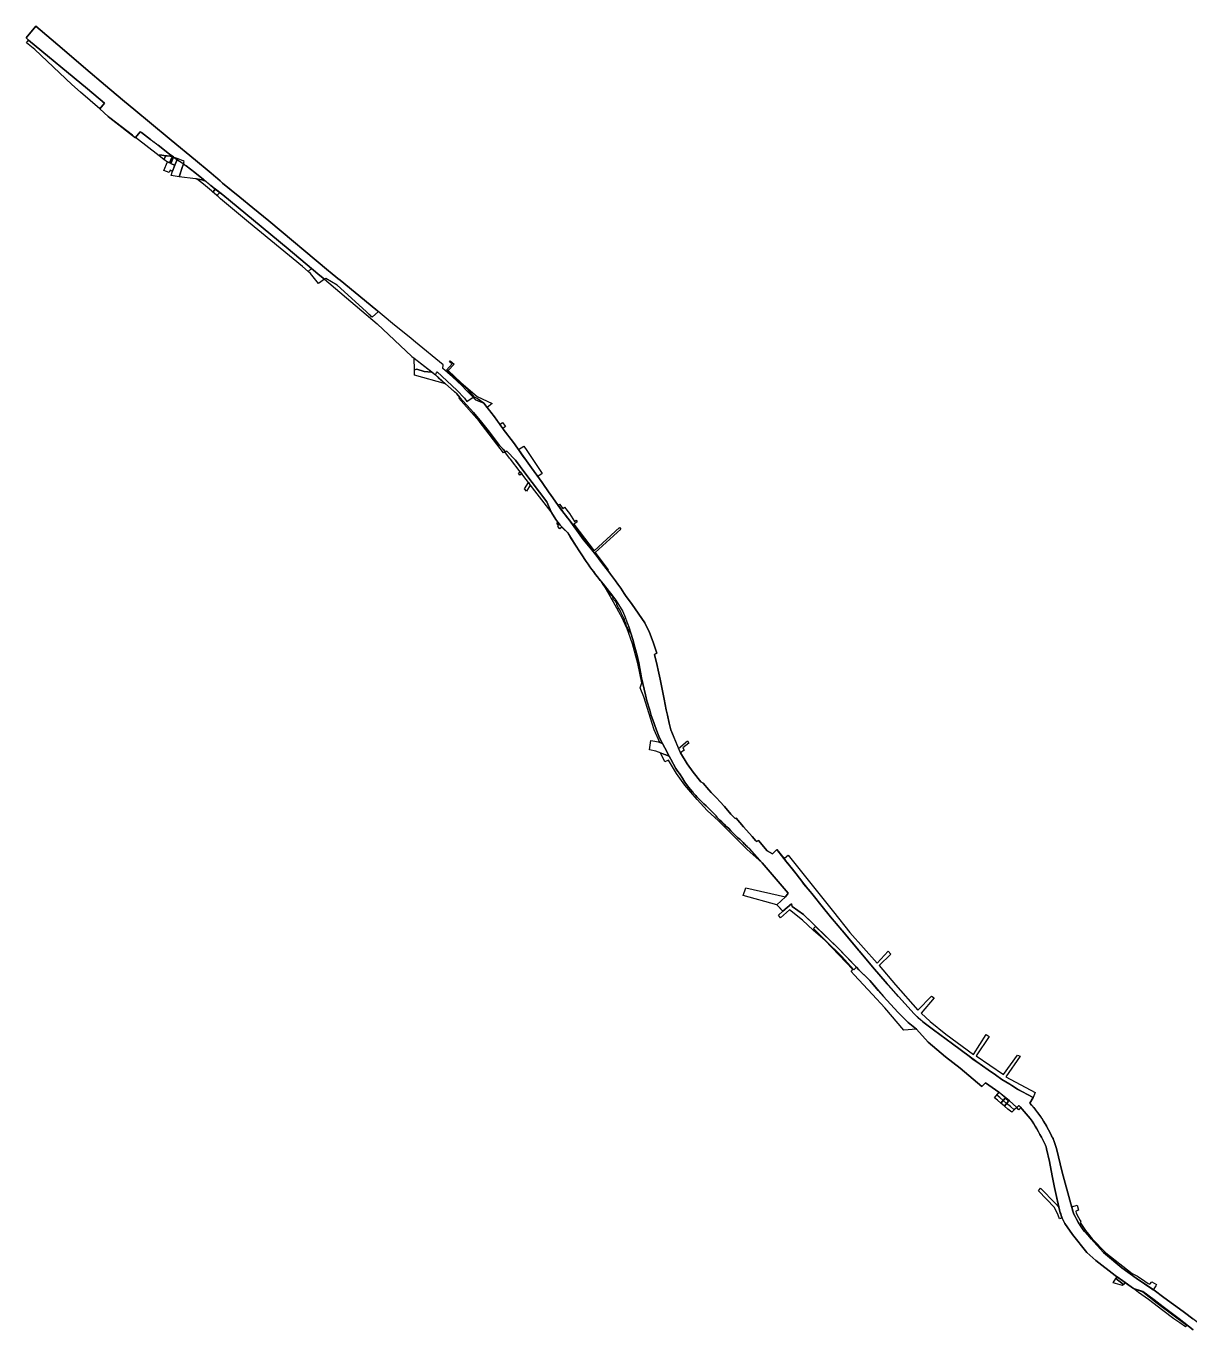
# Model space of a CAD drawing. Header units: inches. Extents: x 969231 to 1000466, y 1001756 to 1023450.
# Drawn here: x 969231 to 971061, y 1021400 to 1023450 of the extents above; entities that cross this region are included whole.
import ezdxf

# ---------------------------------------------------------------- set-up
doc = ezdxf.new("R2010")
doc.units = ezdxf.units.IN
doc.header["$MEASUREMENT"] = 0
doc.linetypes.add('DASHED', pattern=[0])
doc.layers.add('_LINEA_DE_OBRA_CIVIL', color=25, linetype='Continuous', lineweight=90)
doc.layers.add('blu-line', color=130, linetype='Continuous', lineweight=30)
doc.layers.add('UTILITIES_DELIVERED', color=11, linetype='Continuous')
doc.layers.add('UTILITIES_NO_DELIVERED', color=34, linetype='Continuous')

msp = doc.modelspace()

# ---------------------------------------------------------------- linework, layer by layer
at = {"layer": '_LINEA_DE_OBRA_CIVIL', "color": 1, "linetype": 'DASHED', "lineweight": 30}
msp.add_lwpolyline([(971086.9, 1021400.9), (971050.5, 1021428.7), (971019.9, 1021450.9), (971004.7, 1021462.1), (970976.2, 1021481.3), (970954.1, 1021497.6), (970925.3, 1021521.5), (970895.2, 1021554.6), (970887.1, 1021566), (970878.6, 1021581.7), (970876.8, 1021586.7), (970873.8, 1021597.9), (970860.2, 1021647.8), (970851.1, 1021684.8), (970847.2, 1021697.7), (970845.8, 1021700.2), (970845.7, 1021700.5), (970843.4, 1021705.2), (970841.2, 1021709.8), (970838.8, 1021714.6), (970836.2, 1021719.2), (970833.6, 1021723.6), (970830.9, 1021728.1), (970827.9, 1021732.6), (970824.9, 1021736.8), (970822, 1021741.2), (970818.5, 1021745.3), (970815.3, 1021749.3), (970811.9, 1021753.3), (970809.1, 1021756.2), (970814.5, 1021765.2), (970796.7, 1021774.7), (970788.4, 1021779.2), (970780.7, 1021784.2), (970765.3, 1021793.7), (970720.3, 1021825), (970640.8, 1021884.5), (970633.5, 1021890.8), (970627.4, 1021896.6), (970584.7, 1021944.2), (970561.9, 1021971), (970541.4, 1021995.3), (970514.5, 1022027.3), (970495.9, 1022049.5), (970484.8, 1022063.1), (970466.5, 1022086.1), (970463.7, 1022089), (970454.1, 1022101), (970450.8, 1022105.4), (970438, 1022121.6), (970426.1, 1022136.5), (970411.3, 1022155.1), (970404.6, 1022148.4), (970396.4, 1022153.4), (970382.7, 1022169.7), (970379.4, 1022167.7), (970378.4, 1022169.1), (970372.7, 1022175.7), (970358.9, 1022190.7), (970347.4, 1022204.7), (970345.9, 1022203.8), (970339.3, 1022210.8), (970329.2, 1022222.8), (970321.8, 1022230.7), (970317.2, 1022235.8), (970308.4, 1022244.8), (970304.6, 1022249.2), (970295.5, 1022259.4), (970291.7, 1022261.8), (970280, 1022276.7), (970270.6, 1022290.2), (970259.7, 1022307.5), (970244.6, 1022343.6), (970242, 1022353.8), (970239.6, 1022366.4), (970237.2, 1022375.2), (970234.1, 1022391.6), (970227.8, 1022423.1), (970224.7, 1022437.6), (970223.3, 1022444.9), (970218.8, 1022461.9), (970219.8, 1022462.4), (970222.9, 1022463.9), (970216.9, 1022481.5), (970211, 1022496.7), (970203.6, 1022511.6), (970183.9, 1022540.6), (970173.6, 1022554.8), (970171.6, 1022558), (970166.2, 1022566.1), (970161.5, 1022572.7), (970157.7, 1022578), (970154.8, 1022581.9), (970149.9, 1022588.4), (970145.2, 1022594.6), (970137.5, 1022604.7), (970128.7, 1022616.2), (970120.6, 1022626.7), (970107.2, 1022642.5), (970084.7, 1022673.7), (970071.3, 1022691.2), (970055.4, 1022713.4), (970053.2, 1022716.5), (970042.3, 1022732.4), (970025.4, 1022755.6), (970012.3, 1022773.7), (969997.2, 1022795.6), (969981.2, 1022816.5), (969980.5, 1022817.5), (969967.6, 1022836), (969950.6, 1022857.2), (969937.5, 1022862.6), (969930.1, 1022870.6), (969923.1, 1022877.9), (969916, 1022885.1), (969908.7, 1022892.1), (969901.3, 1022898.9), (969893.8, 1022905.6), (969886.3, 1022912), (969886.9, 1022917.4), (969843.3, 1022953.2), (969836.3, 1022959.1), (969807.3, 1022982.8), (969781, 1023004.6), (969748.4, 1023031.2), (969725, 1023050.5), (969721.2, 1023053.6), (969709.2, 1023063.3), (969706.7, 1023065.5), (969612.7, 1023143.8), (969587.2, 1023164.5), (969567, 1023181.4), (969539.6, 1023203.4), (969536.2, 1023206.8), (969518.7, 1023221.5), (969497.3, 1023239.3), (969459.2, 1023270.8), (969425, 1023299.3), (969403.6, 1023317), (969382.6, 1023334.4), (969355.6, 1023356.9), (969324.8, 1023383), (969287.5, 1023415), (969246.1, 1023450.4), (969230.9, 1023431.7), (969234.9, 1023428.3), (969237, 1023426.6), (969327.4, 1023351.6), (969354.3, 1023329.2), (969346.7, 1023320), (969360, 1023308.4), (969362.6, 1023306.1), (969402.9, 1023274.8), (969402.9, 1023274.9), (969410.4, 1023284.2), (969412.2, 1023282.9), (969426.5, 1023271.9), (969426.9, 1023271.6), (969427.3, 1023271.3), (969427.6, 1023271), (969428, 1023270.7), (969428.4, 1023270.5), (969428.8, 1023270.2), (969429.2, 1023269.9), (969429.6, 1023269.6), (969430, 1023269.3), (969430.4, 1023269), (969430.8, 1023268.7), (969431.2, 1023268.4), (969431.5, 1023268.1), (969431.9, 1023267.8), (969432.3, 1023267.6), (969432.7, 1023267.3), (969433.1, 1023267), (969433.5, 1023266.7), (969433.9, 1023266.4), (969434.3, 1023266.1), (969434.7, 1023265.8), (969435.1, 1023265.5), (969435.4, 1023265.3), (969435.8, 1023265), (969436.2, 1023264.7), (969436.6, 1023264.4), (969437, 1023264.1), (969437.4, 1023263.8), (969437.8, 1023263.5), (969438.2, 1023263.2), (969438.6, 1023263), (969446.2, 1023257.3), (969456.8, 1023248.4), (969462.6, 1023244.5), (969463.5, 1023243.9), (969468.2, 1023240.6), (969476.1, 1023235.3), (969477.6, 1023234.2), (969477.7, 1023234.1), (969477.9, 1023234), (969478.2, 1023233.8), (969480.2, 1023232.3), (969481.3, 1023231.4), (969482.5, 1023230.6), (969496.4, 1023219.9), (969510, 1023209), (969511.5, 1023207.8), (969513, 1023206.6), (969513.4, 1023206.3), (969513.7, 1023206), (969514.1, 1023205.7), (969514.5, 1023205.4), (969514.8, 1023205.1), (969515.2, 1023204.8), (969515.6, 1023204.4), (969515.7, 1023204.4), (969515.9, 1023204.1), (969516.3, 1023203.8), (969516.7, 1023203.5), (969517.1, 1023203.2), (969517.4, 1023202.9), (969517.8, 1023202.6), (969518.2, 1023202.3), (969518.5, 1023202), (969518.9, 1023201.7), (969519.3, 1023201.4), (969519.7, 1023201.1), (969520, 1023200.7), (969520.4, 1023200.4), (969520.8, 1023200.1), (969521.2, 1023199.8), (969521.5, 1023199.5), (969527.7, 1023194.4), (969540.5, 1023185.1), (969588.4, 1023145.3), (969615.6, 1023122.6), (969643, 1023099.8), (969692.9, 1023058.3), (969700.3, 1023052.2), (969783.1, 1022982.2), (969837.7, 1022930.9), (969841.4, 1022928), (969874.7, 1022901.8), (969890.2, 1022887.8), (969908, 1022871.7), (969912.8, 1022866.4), (969934.6, 1022842.5), (969944.8, 1022830.1), (969959.7, 1022811.9), (969975.4, 1022790.7), (969985, 1022780.8), (969986.7, 1022781.9), (970000.4, 1022767.4), (970015.3, 1022747.9), (970050, 1022702.3), (970056.5, 1022686.6), (970057.1, 1022685.1), (970063.7, 1022674.5), (970067.1, 1022670), (970070.5, 1022665.6), (970074.2, 1022661.8), (970082.7, 1022653.1), (970096.1, 1022632.2), (970100.7, 1022625.1), (970103.9, 1022620.2), (970111.5, 1022608), (970114.5, 1022604), (970117.3, 1022599.8), (970120.3, 1022595.8), (970122.9, 1022592.4), (970123.4, 1022591.9), (970126.4, 1022587.9), (970129.5, 1022584), (970132.6, 1022580.2), (970138.5, 1022573), (970153.3, 1022553.9), (970158.5, 1022547.7), (970169.3, 1022529.4), (970172.9, 1022520.9), (970175.6, 1022513.4), (970178.8, 1022505.3), (970181.9, 1022495.6), (970184.9, 1022485.4), (970188, 1022473.4), (970191.7, 1022460.2), (970194.2, 1022449), (970198.5, 1022425.5), (970204.8, 1022398.6), (970207.2, 1022389.3), (970211.6, 1022374.4), (970213.9, 1022366.3), (970217.9, 1022355), (970218.8, 1022352.1), (970222, 1022343.2), (970225.8, 1022333.6), (970228.6, 1022327.8), (970235.3, 1022315), (970241.9, 1022302.1), (970244.5, 1022297.3), (970252.5, 1022282.7), (970254.7, 1022279.4), (970255.8, 1022278), (970258.4, 1022274.8), (970262.9, 1022267.7), (970267, 1022261.4), (970272.6, 1022253.4), (970275.6, 1022249.7), (970278.9, 1022246.1), (970279.1, 1022245.9), (970280.6, 1022243.8), (970281, 1022243.4), (970283.9, 1022240.2), (970285.8, 1022238.1), (970288.9, 1022235.1), (970289, 1022235.1), (970289.5, 1022234.6), (970293.1, 1022230.9), (970296.6, 1022227.3), (970300.3, 1022224), (970300.3, 1022224), (970300.4, 1022223.9), (970302.8, 1022221.5), (970304, 1022220.2), (970304.1, 1022220.1), (970307.5, 1022216.8), (970307.8, 1022216.5), (970308, 1022216.3), (970311.1, 1022213.2), (970315.8, 1022208), (970316.1, 1022207.7), (970317.1, 1022206.3), (970317.1, 1022206.3), (970317.7, 1022205.7), (970319.4, 1022204), (970321.8, 1022201.5), (970324.9, 1022198.6), (970328.4, 1022195.1), (970331.8, 1022191.5), (970331.8, 1022191.5), (970331.9, 1022191.5), (970332.8, 1022190.7), (970335.8, 1022188.3), (970339.3, 1022184.4), (970341.5, 1022182.1), (970345.2, 1022178.4), (970346, 1022177.6), (970349.8, 1022174.1), (970352.2, 1022172.1), (970353.7, 1022170.9), (970353.7, 1022170.9), (970353.7, 1022170.9), (970357.2, 1022167.5), (970358.3, 1022166.3), (970360.8, 1022163.7), (970362.4, 1022162.3), (970364.8, 1022160), (970368.1, 1022157), (970372.3, 1022152.2), (970388.1, 1022134.1), (970397.7, 1022123.1), (970429.4, 1022086.7), (970425, 1022080.8), (970411.6, 1022068.3), (970421, 1022058.3), (970434.6, 1022070), (970435.7, 1022065.9), (970453.5, 1022052.9), (970471.5, 1022035), (970507.6, 1022000), (970540.6, 1021966.1), (970557.6, 1021949.4), (970579, 1021924.1), (970601.7, 1021899.6), (970618, 1021883), (970630.9, 1021872.7), (970649.4, 1021852.1), (970676.8, 1021829.3), (970699.7, 1021811.4), (970733.9, 1021782.3), (970739.7, 1021788.2), (970760.7, 1021773.7), (970761.3, 1021773.2), (970776.9, 1021760.8), (970776.6, 1021760.4), (970788.6, 1021749.3), (970790, 1021750.5), (970792.1, 1021752.7), (970794.1, 1021750.7), (970797.3, 1021747), (970800.5, 1021743.4), (970803.7, 1021739.6), (970806.7, 1021735.9), (970809.7, 1021732), (970812.7, 1021728.2), (970815.3, 1021724), (970817.8, 1021719.9), (970820.4, 1021715.7), (970822.9, 1021711.5), (970825.2, 1021707.3), (970827.7, 1021703.1), (970829.8, 1021698.7), (970831.8, 1021694.3), (970834.1, 1021689.9), (970835, 1021687.8), (970835.2, 1021684.4), (970840.2, 1021664.8), (970844.5, 1021642.1), (970847.9, 1021623.8), (970857.2, 1021583.9), (970859.2, 1021577.7), (970864.5, 1021566.9), (970876.2, 1021549.9), (970898.9, 1021521.3), (970912.8, 1021508.7), (970943.4, 1021485.4), (970972.3, 1021465.1), (970986.9, 1021460.3), (971005, 1021446.8), (971018.7, 1021436.1), (971033.6, 1021424.9), (971046.2, 1021415.3), (971051.3, 1021411.3), (971066.3, 1021399.7)], dxfattribs=at)
at = {"layer": 'blu-line'}
msp.add_lwpolyline([(969425, 1023299.3), (969459.2, 1023270.8), (969497.3, 1023239.3), (969518.7, 1023221.5), (969528.5, 1023213.2), (969536.2, 1023206.8), (969539.6, 1023203.4), (969556.7, 1023189.7), (969567, 1023181.4), (969587.2, 1023164.5), (969612.7, 1023143.8), (969706.7, 1023065.5), (969709.2, 1023063.3), (969721.2, 1023053.6), (969725, 1023050.5), (969748.4, 1023031.2), (969781, 1023004.6), (969784.8, 1023001.4), (969775, 1022992.7), (969773.1, 1022994.3), (969771.8, 1022995.5), (969770.5, 1022996.7), (969765.7, 1023001.6), (969720.2, 1023043), (969702.2, 1023053.5), (969700.3, 1023052.2), (969692.9, 1023058.3), (969679.9, 1023069), (969643, 1023099.8), (969615.6, 1023122.6), (969588.4, 1023145.3), (969540.5, 1023185.1), (969535.4, 1023188.8), (969530.9, 1023192.1), (969528, 1023194.2), (969527.7, 1023194.4), (969521.5, 1023199.5), (969521.2, 1023199.8), (969520.8, 1023200.1), (969520.4, 1023200.4), (969520, 1023200.7), (969519.7, 1023201.1), (969519.3, 1023201.4), (969518.9, 1023201.7), (969518.5, 1023202), (969518.2, 1023202.3), (969517.8, 1023202.6), (969517.4, 1023202.9), (969517.1, 1023203.2), (969516.7, 1023203.5), (969516.3, 1023203.8), (969515.9, 1023204.1), (969515.7, 1023204.4), (969515.6, 1023204.4), (969515.2, 1023204.8), (969514.8, 1023205.1), (969514.5, 1023205.4), (969514.1, 1023205.7), (969513.7, 1023206), (969513.4, 1023206.3), (969513.3, 1023206.3), (969513.3, 1023206.4), (969513, 1023206.6), (969512.6, 1023206.9), (969512.2, 1023207.2), (969511.9, 1023207.5), (969511.5, 1023207.8), (969511.1, 1023208.1), (969510.7, 1023208.4), (969510.4, 1023208.7), (969510, 1023209), (969496.4, 1023219.9), (969482.5, 1023230.6), (969482.1, 1023230.8), (969481.7, 1023231.1), (969481.3, 1023231.4), (969481, 1023231.7), (969480.6, 1023232), (969480.2, 1023232.3), (969479.8, 1023232.6), (969479.4, 1023232.9), (969479, 1023233.1), (969478.6, 1023233.4), (969478.3, 1023233.7), (969478.2, 1023233.8), (969479.3, 1023237.4), (969477.9, 1023238.6), (969468.7, 1023242), (969463.5, 1023243.9), (969462.6, 1023244.5), (969456.8, 1023248.4), (969446.2, 1023257.3), (969438.6, 1023263), (969438.2, 1023263.2), (969437.8, 1023263.5), (969437.4, 1023263.8), (969437, 1023264.1), (969436.6, 1023264.4), (969436.2, 1023264.7), (969435.8, 1023265), (969435.4, 1023265.3), (969435.1, 1023265.5), (969434.7, 1023265.8), (969434.3, 1023266.1), (969433.9, 1023266.4), (969433.5, 1023266.7), (969433.1, 1023267), (969432.7, 1023267.3), (969432.3, 1023267.6), (969431.9, 1023267.8), (969431.5, 1023268.1), (969431.2, 1023268.4), (969430.8, 1023268.7), (969430.4, 1023269), (969430, 1023269.3), (969429.6, 1023269.6), (969429.2, 1023269.9), (969428.8, 1023270.2), (969428.4, 1023270.5), (969428, 1023270.7), (969427.6, 1023271), (969427.3, 1023271.3), (969426.9, 1023271.6), (969426.5, 1023271.9), (969412.2, 1023282.9), (969410.4, 1023284.2), (969402.9, 1023274.9), (969402.9, 1023274.8), (969398, 1023278.6), (969362.6, 1023306.1), (969360, 1023308.4), (969346.7, 1023320), (969354.3, 1023329.2), (969327.4, 1023351.6), (969234.9, 1023428.3), (969230.9, 1023431.7), (969246.1, 1023450.4), (969287.5, 1023415), (969324.8, 1023383), (969355.6, 1023356.9), (969382.6, 1023334.4), (969403.6, 1023317)], close=True, dxfattribs=at)
msp.add_lwpolyline([(971066.3, 1021399.7), (971051.3, 1021411.3), (971046.2, 1021415.3), (971033.6, 1021424.9), (971018.7, 1021436.1), (971005, 1021446.8), (970986.9, 1021460.3), (970972.3, 1021465.1), (970959, 1021474.4), (970946.5, 1021483.3), (970943.4, 1021485.4), (970912.8, 1021508.7), (970898.9, 1021521.3), (970876.2, 1021549.9), (970864.5, 1021566.9), (970860, 1021576.1), (970859.2, 1021577.7), (970857.8, 1021582.1), (970857.2, 1021583.9), (970855.1, 1021592.8), (970847.9, 1021623.8), (970844.5, 1021642.1), (970840.2, 1021664.8), (970835.2, 1021684.4), (970835, 1021687.8), (970834.1, 1021689.9), (970833.7, 1021690.8), (970831.8, 1021694.3), (970829.8, 1021698.7), (970827.7, 1021703.1), (970825.2, 1021707.3), (970822.9, 1021711.5), (970820.4, 1021715.7), (970817.8, 1021719.9), (970815.3, 1021724), (970812.7, 1021728.2), (970809.7, 1021732), (970806.7, 1021735.9), (970803.7, 1021739.6), (970800.5, 1021743.4), (970797.3, 1021747), (970795.4, 1021749.1), (970794.1, 1021750.7), (970792.1, 1021752.7), (970791.7, 1021752.3), (970791, 1021751.6), (970788.6, 1021749.3), (970784.7, 1021745.7), (970780.8, 1021742), (970774.9, 1021746.9), (970769.3, 1021751.6), (970772.8, 1021755.8), (970773.3, 1021756.5), (970775.7, 1021759.4), (970770.4, 1021764.4), (970767.2, 1021760.6), (970763.6, 1021756.4), (970758.2, 1021760.8), (970753.8, 1021764.5), (970761.1, 1021773.4), (970760.7, 1021773.7), (970739.7, 1021788.2), (970733.9, 1021782.3), (970699.7, 1021811.4), (970676.8, 1021829.3), (970649.4, 1021852.1), (970630.9, 1021872.7), (970618, 1021883), (970602.7, 1021898.6), (970601.7, 1021899.6), (970579, 1021924.1), (970570.9, 1021933.7), (970557.6, 1021949.4), (970555, 1021952), (970540.6, 1021966.1), (970536.7, 1021970), (970536.7, 1021970), (970507.6, 1022000), (970472.3, 1022034.3), (970471.5, 1022035), (970466.3, 1022040.3), (970453.5, 1022052.9), (970435.7, 1022065.9), (970434.6, 1022070), (970421, 1022058.3), (970414.9, 1022064.8), (970411.6, 1022068.3), (970425, 1022080.8), (970429.4, 1022086.7), (970388.1, 1022134.1), (970368.3, 1022156.8), (970368, 1022157.1), (970364.8, 1022160), (970362.4, 1022162.3), (970360.8, 1022163.7), (970358.3, 1022166.3), (970357.2, 1022167.5), (970353.7, 1022170.9), (970353.7, 1022170.9), (970353.7, 1022170.9), (970352.2, 1022172.1), (970349.8, 1022174.1), (970346, 1022177.6), (970345.2, 1022178.4), (970341.5, 1022182.1), (970339.3, 1022184.4), (970335.8, 1022188.3), (970332.8, 1022190.7), (970332.8, 1022190.7), (970331.9, 1022191.5), (970331.8, 1022191.5), (970331.8, 1022191.5), (970328.4, 1022195.1), (970324.9, 1022198.6), (970321.8, 1022201.5), (970319.4, 1022204), (970317.7, 1022205.7), (970317.1, 1022206.3), (970317.1, 1022206.3), (970316.1, 1022207.7), (970315.8, 1022208), (970311.1, 1022213.2), (970308, 1022216.3), (970307.8, 1022216.5), (970307.5, 1022216.8), (970304.1, 1022220.1), (970304, 1022220.2), (970302.8, 1022221.5), (970300.4, 1022223.9), (970300.3, 1022224), (970300.3, 1022224), (970296.6, 1022227.3), (970293.1, 1022230.9), (970289.5, 1022234.6), (970289, 1022235.1), (970288.9, 1022235.1), (970285.8, 1022238.1), (970283.9, 1022240.2), (970281, 1022243.4), (970281, 1022243.4), (970280.6, 1022243.8), (970279.1, 1022245.9), (970278.9, 1022246.1), (970275.6, 1022249.7), (970272.6, 1022253.4), (970267, 1022261.4), (970262.9, 1022267.7), (970258.4, 1022274.8), (970255.8, 1022278), (970254.7, 1022279.4), (970252.5, 1022282.7), (970244.5, 1022297.3), (970241.9, 1022302.1), (970235.3, 1022315), (970228.6, 1022327.8), (970225.8, 1022333.6), (970222, 1022343.2), (970218.8, 1022352.1), (970217.9, 1022355), (970213.9, 1022366.3), (970211.6, 1022374.4), (970207.2, 1022389.3), (970204.8, 1022398.6), (970198.5, 1022425.5), (970194.2, 1022449), (970191.7, 1022460.2), (970188, 1022473.4), (970184.9, 1022485.4), (970181.9, 1022495.6), (970176, 1022503.3), (970175.4, 1022504.7), (970175.1, 1022505.3), (970174.4, 1022510.1), (970172.6, 1022514.6), (970172, 1022517.4), (970170.9, 1022519.1), (970168.8, 1022523.4), (970166.6, 1022527.6), (970164.6, 1022532), (970161.8, 1022535.9), (970160, 1022540.4), (970159.6, 1022542.6), (970158, 1022544.8), (970154.8, 1022548.4), (970153.1, 1022553.7), (970149.3, 1022556.3), (970146.5, 1022560.1), (970143.8, 1022564.1), (970141.2, 1022568.3), (970141, 1022568.5), (970138.2, 1022572.1), (970135.5, 1022576.2), (970133.8, 1022578.5), (970132.6, 1022580.2), (970129.5, 1022584), (970126.4, 1022587.9), (970122.9, 1022592.5), (970120.3, 1022595.8), (970117.3, 1022599.8), (970114.5, 1022604), (970111.5, 1022608), (970103.9, 1022620.2), (970100.7, 1022625.1), (970096.1, 1022632.2), (970087.1, 1022646.2), (970082.7, 1022653.1), (970076.1, 1022659.8), (970073.5, 1022662.5), (970073.2, 1022662.8), (970072.8, 1022663.2), (970070.5, 1022665.6), (970067.1, 1022670), (970063.7, 1022674.5), (970057.1, 1022685.1), (970056.5, 1022686.6), (970050, 1022702.3), (970015.3, 1022747.9), (970000.4, 1022767.4), (969986.7, 1022781.9), (969985, 1022780.8), (969984.5, 1022780.4), (969984.3, 1022780.7), (969981.9, 1022784), (969975.4, 1022790.7), (969959.7, 1022811.9), (969944.8, 1022830.1), (969934.6, 1022842.5), (969912.8, 1022866.4), (969908, 1022871.7), (969904.5, 1022874.9), (969890.5, 1022887.5), (969890.2, 1022887.8), (969874.7, 1022901.8), (969876.4, 1022905.1), (969877.1, 1022906.4), (969908.2, 1022877.6), (969920.1, 1022865.1), (969924, 1022860), (969933.7, 1022866.6), (969937.5, 1022862.6), (969950.6, 1022857.2), (969955.8, 1022850.7), (969967.6, 1022836), (969976.1, 1022823.9), (969980.5, 1022817.5), (969981.2, 1022816.5), (969997.2, 1022795.6), (970012.3, 1022773.7), (970025.4, 1022755.6), (970042.3, 1022732.4), (970053.2, 1022716.5), (970055.4, 1022713.4), (970071.3, 1022691.2), (970084.7, 1022673.7), (970108.5, 1022642.6), (970122.2, 1022624.7), (970126, 1022619.7), (970128.7, 1022616.2), (970137.4, 1022604.7), (970143.1, 1022597.4), (970145.2, 1022594.6), (970148.6, 1022590.1), (970149.9, 1022588.4), (970154.8, 1022581.9), (970157.7, 1022578), (970161.5, 1022572.7), (970166.2, 1022566.1), (970171.6, 1022558), (970173.6, 1022554.8), (970183.9, 1022540.6), (970203.6, 1022511.6), (970211, 1022496.7), (970216.9, 1022481.5), (970222.9, 1022463.9), (970219.8, 1022462.4), (970218.8, 1022461.9), (970223.3, 1022444.9), (970224.7, 1022437.6), (970227.8, 1022423.1), (970234.1, 1022391.6), (970237.2, 1022375.2), (970239.6, 1022366.4), (970242, 1022353.8), (970244.6, 1022343.6), (970256.9, 1022314.2), (970258.2, 1022311.1), (970259.7, 1022307.5), (970270.6, 1022290.2), (970280, 1022276.7), (970291.7, 1022261.8), (970295.5, 1022259.4), (970304.6, 1022249.2), (970308.4, 1022244.8), (970317.2, 1022235.8), (970321.8, 1022230.7), (970329.2, 1022222.8), (970339.3, 1022210.8), (970345.9, 1022203.8), (970347.4, 1022204.7), (970358.9, 1022190.7), (970372.7, 1022175.7), (970378.4, 1022169.1), (970379.4, 1022167.7), (970382.7, 1022169.7), (970396.4, 1022153.4), (970404.6, 1022148.4), (970411.3, 1022155.1), (970422.7, 1022140.9), (970426.1, 1022136.5), (970427.1, 1022135.3), (970438, 1022121.6), (970450.8, 1022105.4), (970454.1, 1022101), (970463.7, 1022089), (970466.5, 1022086.1), (970484.8, 1022063.1), (970493.9, 1022052), (970493.9, 1022051.9), (970495.9, 1022049.5), (970513.7, 1022028.3), (970513.7, 1022028.2), (970514.5, 1022027.3), (970540.2, 1021996.6), (970540.2, 1021996.6), (970541.4, 1021995.3), (970561.9, 1021971), (970572, 1021959.1), (970572, 1021959.1), (970584.7, 1021944.2), (970602.8, 1021924), (970627.4, 1021896.6), (970633.5, 1021890.8), (970635.7, 1021888.9), (970640.8, 1021884.5), (970658, 1021871.6), (970687.7, 1021849.4), (970713.6, 1021830), (970713.6, 1021830), (970720.3, 1021825), (970725.8, 1021821.2), (970743.8, 1021808.6), (970755.1, 1021800.8), (970765.3, 1021793.7), (970777.7, 1021786.1), (970780.7, 1021784.2), (970788.4, 1021779.2), (970788.3, 1021779), (970797.8, 1021774), (970805.5, 1021769.8), (970814.5, 1021765.2), (970809, 1021756.5), (970811.9, 1021753.3), (970813, 1021752), (970814.7, 1021750), (970815.3, 1021749.3), (970817, 1021747.2), (970818.5, 1021745.3), (970818.7, 1021745.1), (970819.2, 1021744.5), (970821.9, 1021741.3), (970822, 1021741.2), (970824.9, 1021736.8), (970826.9, 1021734), (970827.9, 1021732.6), (970830.9, 1021728.1), (970833.6, 1021723.6), (970835.3, 1021720.5), (970836.2, 1021719.2), (970838.8, 1021714.6), (970841.2, 1021709.8), (970843.4, 1021705.2), (970844.5, 1021702.8), (970845.7, 1021700.5), (970845.8, 1021700.2), (970846.6, 1021698.8), (970847.2, 1021697.7), (970851.1, 1021684.8), (970860.2, 1021647.8), (970873.8, 1021597.9), (970875.1, 1021593.1), (970876.8, 1021586.7), (970878.6, 1021581.7), (970880.5, 1021578.3), (970882.3, 1021574.9), (970887, 1021566.1), (970887.1, 1021566), (970889, 1021563.3), (970893.3, 1021557.3), (970895.2, 1021554.6), (970900.2, 1021549.1), (970906.3, 1021542.4), (970925.3, 1021521.5), (970954.1, 1021497.6), (970976.2, 1021481.3), (971001.2, 1021464.5), (971003.4, 1021463), (971004.7, 1021462.1), (971019.9, 1021450.9), (971050.5, 1021428.7), (971065.6, 1021417.2)], dxfattribs=at)
at = {"layer": 'UTILITIES_DELIVERED', "color": 3}
for points in [[(969462.7, 1023244.1), (969458.5, 1023234.3), (969464.5, 1023231.5), (969464.8, 1023231.4), (969461.3, 1023222), (969459.4, 1023222.8), (969457.4, 1023223.5), (969456.1, 1023220), (969447.4, 1023223.3), (969453.5, 1023236.6), (969455.5, 1023235.7), (969456.5, 1023235.2), (969460.4, 1023244.8), (969460.4, 1023244.9), (969462.7, 1023244.1)], [(969461.3, 1023222), (969464.8, 1023231.4), (969468.5, 1023240.5), (969476.1, 1023235.3), (969477.6, 1023234.2), (969477.7, 1023234.1), (969477.9, 1023234), (969478.2, 1023233.8), (969475.8, 1023226.2), (969471.5, 1023213.2), (969458.8, 1023215.2)], [(969528.3, 1023193.7), (969524.8, 1023189.2), (969523.7, 1023190.2), (969522.5, 1023191.3), (969509.8, 1023201.5), (969500.3, 1023209.2), (969499, 1023209.8), (969498.6, 1023209.9), (969498.7, 1023209.9), (969504.2, 1023209.2), (969507.2, 1023208.6), (969510.1, 1023207.7), (969513.3, 1023206.4), (969513.3, 1023206.3), (969513.4, 1023206.3), (969513.7, 1023206), (969514.1, 1023205.7), (969514.5, 1023205.4), (969514.8, 1023205.1), (969515.2, 1023204.8), (969515.6, 1023204.4), (969515.7, 1023204.4), (969515.9, 1023204.1), (969516.3, 1023203.8), (969516.7, 1023203.5), (969517.1, 1023203.2), (969517.4, 1023202.9), (969517.8, 1023202.6), (969518.2, 1023202.3), (969518.5, 1023202), (969518.9, 1023201.7), (969519.3, 1023201.4), (969519.7, 1023201.1), (969520, 1023200.7), (969520.4, 1023200.4), (969520.8, 1023200.1), (969521.2, 1023199.8), (969521.5, 1023199.5), (969527.7, 1023194.4), (969528, 1023194.2)], [(969535.4, 1023188.8), (969530.8, 1023184), (969526.7, 1023187.6), (969524.8, 1023189.2), (969528.3, 1023193.7), (969528, 1023194.2), (969530.9, 1023192.1)], [(969679.9, 1023069), (969674.5, 1023064.3), (969665.6, 1023072.3), (969580.9, 1023142.2), (969536.7, 1023178.9), (969533, 1023182.1), (969530.8, 1023184), (969535.4, 1023188.8), (969540.5, 1023185.1), (969588.4, 1023145.3), (969615.6, 1023122.6), (969643, 1023099.8)], [(969674.5, 1023064.3), (969679.9, 1023069), (969692.9, 1023058.3), (969700.3, 1023052.2), (969690.8, 1023045.5), (969677.9, 1023061.3)], [(969869, 1022906.3), (969868.2, 1022906.1), (969857, 1022907), (969845.3, 1022910.5), (969841.8, 1022909.8), (969841.4, 1022928)], [(969955.8, 1022850.7), (969950.6, 1022857.2), (969940.1, 1022864.8), (969935.8, 1022866.7), (969925.8, 1022878), (969917.4, 1022886.2), (969896.2, 1022905.6), (969891.9, 1022909), (969900.9, 1022918.9), (969896.8, 1022922.4), (969898, 1022923.7), (969904.1, 1022918.7), (969894.7, 1022908.5), (969914.9, 1022889.5), (969940.2, 1022867.7), (969963.7, 1022857)], [(969869, 1022906.3), (969874.7, 1022901.8), (969879, 1022897.8), (969890.2, 1022887.8), (969841.9, 1022901.1), (969841.9, 1022902.2), (969841.8, 1022909.8), (969845.3, 1022910.5), (969857, 1022907), (969868.2, 1022906.1)], [(969944.8, 1022830.1), (969943.3, 1022829.1), (969911.4, 1022865.3), (969912.8, 1022866.4), (969934.6, 1022842.5)], [(969981.9, 1022784), (969984.3, 1022780.7), (969984, 1022780.5), (969981.7, 1022778.9), (969943.3, 1022829.1), (969944.8, 1022830.1), (969959.7, 1022811.9), (969975.4, 1022790.7)], [(969980.5, 1022817.5), (969976.1, 1022823.9), (969980.3, 1022827), (969984.6, 1022820.5)], [(970050, 1022702.3), (970056.5, 1022686.6), (970030.7, 1022719.6), (970010.4, 1022746.1), (970008, 1022749.1), (969992.6, 1022769.2), (969991.1, 1022770.9), (969989.9, 1022772.5), (969986.4, 1022777.2), (969984.4, 1022780), (969984.2, 1022780.2), (969984, 1022780.5), (969984.3, 1022780.7), (969984.5, 1022780.4), (969985, 1022780.8), (969986.7, 1022781.9), (970000.4, 1022767.4), (970015.3, 1022747.9)], [(970005.3, 1022784.2), (970013.5, 1022789.4), (970018.3, 1022782.8), (970042.6, 1022746.8), (970035.5, 1022742.2), (970018.3, 1022765.8), (970012.7, 1022773.6)], [(970010.4, 1022746.1), (970007.2, 1022744), (970005.3, 1022747.1), (970008, 1022749.1)], [(970020.7, 1022732.6), (970023.8, 1022728.5), (970018, 1022718.7), (970014.4, 1022722.4)], [(970069.8, 1022698.3), (970074.7, 1022691.4), (970077.6, 1022693.9), (970085.3, 1022683.7), (970093.2, 1022671.2), (970095.9, 1022673.1), (970097.4, 1022670.9), (970092.1, 1022666.8), (970124.4, 1022624.9), (970164.1, 1022661.7), (970165.9, 1022659), (970125.5, 1022622.2), (970146.3, 1022595.3), (970145.2, 1022594.6), (970145.2, 1022594.6), (970137.4, 1022604.7), (970131.4, 1022612.7), (970128.7, 1022616.2), (970120.6, 1022626.7), (970107.2, 1022642.5), (970084.7, 1022673.7), (970080.3, 1022679.8), (970073, 1022690.3), (970068.1, 1022697.1), (970068.7, 1022697.5)], [(970072.8, 1022663.2), (970073.2, 1022662.8), (970073.5, 1022662.5), (970070.3, 1022659.5), (970067.1, 1022663.5), (970068.3, 1022665), (970065.5, 1022668.7), (970067.1, 1022670), (970070.5, 1022665.6)], [(970228.6, 1022327.8), (970231.5, 1022322.2), (970227.7, 1022323.7), (970218.6, 1022343.5), (970202.1, 1022395.3), (970196.7, 1022409.7), (970199, 1022417.5), (970192.6, 1022447.9), (970184.4, 1022478.5), (970175.4, 1022504.1), (970175.5, 1022504.1), (970176, 1022503.3), (970181.9, 1022495.6), (970184.9, 1022485.4), (970188, 1022473.4), (970191.7, 1022460.2), (970194.2, 1022449), (970198.5, 1022425.5), (970204.8, 1022398.6), (970207.2, 1022389.3), (970211.6, 1022374.4), (970213.9, 1022366.3), (970217.9, 1022355), (970218.8, 1022352.1), (970222, 1022343.2), (970225.8, 1022333.6)], [(970227.7, 1022323.7), (970231.5, 1022322.2), (970235.3, 1022315), (970241.9, 1022302.1), (970236.9, 1022304), (970236.5, 1022304.2), (970221.1, 1022310.2), (970211.3, 1022311.9), (970213.3, 1022326.7), (970219.5, 1022325.6), (970224.9, 1022324.7)], [(970259.7, 1022307.5), (970258.2, 1022311.1), (970256.9, 1022314.2), (970270.8, 1022326.1), (970273.2, 1022322.5), (970263.6, 1022315), (970265.8, 1022311.7)], [(970244.5, 1022297.3), (970252.5, 1022282.7), (970254.7, 1022279.4), (970255.8, 1022278), (970258.4, 1022274.8), (970262.9, 1022267.7), (970267, 1022261.4), (970272.6, 1022253.4), (970272.8, 1022253), (970275.7, 1022249.5), (970278.9, 1022246.1), (970279.1, 1022245.9), (970280.6, 1022243.8), (970280.6, 1022243.8), (970281, 1022243.4), (970281, 1022243.4), (970283.9, 1022240.2), (970285.8, 1022238.1), (970288.9, 1022235.1), (970289, 1022235.1), (970296.6, 1022227.3), (970300.3, 1022224), (970300.3, 1022224), (970302.8, 1022221.5), (970304, 1022220.2), (970304.1, 1022220.1), (970307.8, 1022216.5), (970308, 1022216.3), (970311.1, 1022213.2), (970315.8, 1022208), (970316, 1022207.7), (970317.1, 1022206.3), (970317.1, 1022206.3), (970317.1, 1022206.3), (970319.4, 1022204), (970321.8, 1022201.5), (970331.8, 1022191.5), (970331.9, 1022191.5), (970331.9, 1022191.4), (970332.8, 1022190.7), (970332.8, 1022190.7), (970335.8, 1022188.3), (970339.3, 1022184.4), (970340.4, 1022183.2), (970341.5, 1022182.1), (970345.2, 1022178.4), (970345.8, 1022177.8), (970346, 1022177.6), (970349.8, 1022174.1), (970352.2, 1022172.1), (970353.7, 1022170.9), (970353.7, 1022170.9), (970357.2, 1022167.5), (970358.3, 1022166.3), (970360.8, 1022163.7), (970360.9, 1022163.7), (970362.4, 1022162.3), (970364.8, 1022160), (970368.3, 1022156.8), (970388.1, 1022134.1), (970364, 1022155.9), (970319.6, 1022200.3), (970302, 1022216.8), (970286.1, 1022233.7), (970276.1, 1022245.7), (970266.7, 1022256.5), (970253.9, 1022274.8), (970241.2, 1022295.7), (970235.5, 1022293.1), (970228.5, 1022307.3), (970241.9, 1022302.1)], [(970526.4, 1022024.9), (970569.2, 1021976.7), (970586.4, 1021995.4), (970590.9, 1021990.8), (970572.5, 1021972.6), (970598.1, 1021942.6), (970633.2, 1021902.8), (970654.6, 1021924.8), (970658.6, 1021921.9), (970638.3, 1021898), (970652.3, 1021884.8), (970676.9, 1021864.8), (970720.7, 1021832.9), (970740.6, 1021864.4), (970745.5, 1021861.4), (970724.8, 1021831), (970767.8, 1021801.4), (970790, 1021831.9), (970793.9, 1021830.3), (970771.5, 1021797.9), (970817.5, 1021773), (970814.5, 1021765.2), (970796.7, 1021774.7), (970788.4, 1021779.2), (970780.7, 1021784.2), (970777.7, 1021786.1), (970765.3, 1021793.7), (970755.1, 1021800.8), (970743.8, 1021808.6), (970725.8, 1021821.2), (970713.6, 1021830), (970713.6, 1021830), (970687.7, 1021849.4), (970658, 1021871.6), (970640.8, 1021884.5), (970635.7, 1021888.9), (970627.4, 1021896.6), (970602.8, 1021924), (970572, 1021959.1), (970572, 1021959.1), (970540.2, 1021996.6), (970540.2, 1021996.6), (970513.7, 1022028.2), (970513.7, 1022028.3), (970493.9, 1022051.9), (970493.9, 1022052), (970427.1, 1022135.3), (970426.1, 1022136.5), (970422.7, 1022140.9), (970427.2, 1022144.9), (970429.4, 1022146.5), (970500.6, 1022057.5)], [(970425, 1022080.8), (970411.6, 1022068.3), (970358.6, 1022082.9), (970362.8, 1022095)], [(970435.7, 1022065.9), (970453.5, 1022052.9), (970466.3, 1022040.3), (970471.5, 1022035), (970472.3, 1022034.3), (970469.1, 1022031), (970488.5, 1022011.9), (970513.2, 1021987.6), (970532.4, 1021966.2), (970536.7, 1021970), (970536.7, 1021970), (970540.6, 1021966.1), (970555, 1021952), (970557.6, 1021949.4), (970570.9, 1021933.7), (970579, 1021924.1), (970601.7, 1021899.6), (970602.7, 1021898.6), (970618, 1021883), (970630.9, 1021872.6), (970611, 1021871.3), (970581.4, 1021906.3), (970562, 1021927.3), (970533.2, 1021958.3), (970528.5, 1021963.6), (970530.7, 1021966.5), (970487.6, 1022012), (970468.7, 1022028.5), (970452, 1022044.4), (970431.2, 1022060.4), (970417.3, 1022047.7), (970413.8, 1022052.1), (970421, 1022058.3), (970434.6, 1022070)], [(970788.6, 1021749.3), (970784.7, 1021745.6), (970784.7, 1021745.7), (970778.6, 1021750.9), (970772.8, 1021755.8), (970767.2, 1021760.6), (970762, 1021765.1), (970757.5, 1021769), (970761.1, 1021773.4), (970765.9, 1021769.5), (970771.2, 1021765.4), (970771.3, 1021765.3), (970776.9, 1021760.8), (970776.6, 1021760.4), (970782.4, 1021755.1), (970788.6, 1021749.3)], [(970775.7, 1021759.4), (970769.3, 1021751.6), (970763.6, 1021756.4), (970770.4, 1021764.4)], [(970793.5, 1021747.5), (970791.8, 1021746), (970788.6, 1021749.3), (970790, 1021750.5), (970791, 1021751.6), (970791.7, 1021752.3), (970792.1, 1021752.7), (970795.4, 1021749.1)], [(970855.1, 1021592.8), (970857.2, 1021583.9), (970857.8, 1021582.1), (970859.2, 1021577.7), (970860, 1021576.1), (970855.7, 1021574.4), (970853.6, 1021580.1), (970848.2, 1021592.4), (970823.1, 1021618.2), (970825.8, 1021622.8), (970849.6, 1021598.5)], [(970885.8, 1021576.6), (970888.5, 1021571.8), (970888.4, 1021571.9), (970889.3, 1021570.3), (970888.2, 1021568.4), (970896.8, 1021556), (970901.5, 1021550.4), (970901.4, 1021550.4), (970907.1, 1021543.2), (970928.9, 1021521), (970970.1, 1021488.6), (970978.6, 1021484.4), (970990.1, 1021476.3), (970995.1, 1021472.6), (970998.1, 1021471.4), (971000.9, 1021475.2), (971008.6, 1021471.1), (971007.4, 1021468.9), (971003.4, 1021463), (971001.2, 1021464.5), (970976.2, 1021481.3), (970954.1, 1021497.6), (970925.3, 1021521.5), (970906.3, 1021542.4), (970900.2, 1021549.1), (970895.2, 1021554.6), (970893.3, 1021557.3), (970889, 1021563.3), (970887.1, 1021566), (970887, 1021566.1), (970882.3, 1021574.9), (970880.5, 1021578.3), (970878.6, 1021581.7), (970876.8, 1021586.7), (970875.1, 1021593.1), (970883.8, 1021595.8), (970886, 1021588.1), (970881.4, 1021586.7), (970882.1, 1021583.4)], [(970956.6, 1021471.3), (970955.1, 1021469.3), (970940.2, 1021473.9), (970944.7, 1021480.7)], [(970956.6, 1021471.3), (970944.7, 1021480.7), (970946.5, 1021483.3), (970959, 1021474.4)], [(971053.9, 1021404.4), (971045.1, 1021410.7), (971035.8, 1021417.3), (971018.4, 1021430.4), (970995.8, 1021447.8), (970980.1, 1021458.7), (970972.3, 1021465.1), (970986.7, 1021459.5), (971009.7, 1021442), (971056.4, 1021406.5)]]:
    msp.add_lwpolyline(points, close=True, dxfattribs=at)
at = {"layer": 'UTILITIES_NO_DELIVERED', "color": 1}
for points in [[(969346.7, 1023320), (969316.6, 1023346.5), (969302.9, 1023358.5), (969244.5, 1023413.3), (969231.4, 1023423.8), (969234.9, 1023428.3), (969327.4, 1023351.6), (969354.3, 1023329.2)], [(969456.8, 1023248.4), (969462.6, 1023244.5), (969463.5, 1023243.9), (969460.2, 1023245), (969457.4, 1023245.8), (969453, 1023246.4), (969450.8, 1023246.2), (969441.2, 1023247.7), (969441, 1023247.7), (969440.6, 1023247.1), (969440.2, 1023246.5), (969402.9, 1023274.9), (969410.4, 1023284.2), (969412.2, 1023282.9), (969426.5, 1023271.9), (969426.9, 1023271.6), (969427.3, 1023271.3), (969427.6, 1023271), (969428, 1023270.7), (969428.4, 1023270.5), (969428.8, 1023270.2), (969429.2, 1023269.9), (969429.6, 1023269.6), (969430, 1023269.3), (969430.4, 1023269), (969430.8, 1023268.7), (969431.2, 1023268.4), (969431.5, 1023268.1), (969431.9, 1023267.8), (969432.3, 1023267.6), (969432.7, 1023267.3), (969433.1, 1023267), (969433.5, 1023266.7), (969433.9, 1023266.4), (969434.3, 1023266.1), (969434.7, 1023265.8), (969435.1, 1023265.5), (969435.4, 1023265.3), (969435.8, 1023265), (969436.2, 1023264.7), (969436.6, 1023264.4), (969437, 1023264.1), (969437.4, 1023263.8), (969437.8, 1023263.5), (969438.2, 1023263.2), (969438.6, 1023263), (969446.2, 1023257.3)], [(969450.8, 1023246.2), (969447.7, 1023240.7), (969440.2, 1023246.5), (969440.6, 1023247.1), (969441, 1023247.7), (969441.2, 1023247.7)], [(969460.4, 1023244.8), (969456.5, 1023235.2), (969455.5, 1023235.7), (969453.5, 1023236.6), (969453.4, 1023236.4), (969447.7, 1023240.7), (969450.8, 1023246.2), (969453, 1023246.4), (969457.4, 1023245.8), (969460.2, 1023245), (969460.4, 1023244.9)], [(969468.5, 1023240.5), (969464.8, 1023231.4), (969464.5, 1023231.5), (969458.5, 1023234.3), (969462.7, 1023244.1), (969462.7, 1023244.1), (969463.5, 1023243.9), (969468.2, 1023240.6)], [(969513.3, 1023206.4), (969510.1, 1023207.7), (969507.2, 1023208.6), (969504.2, 1023209.2), (969498.7, 1023209.9), (969498.6, 1023209.9), (969497.3, 1023210.1), (969471.5, 1023213.2), (969474, 1023220.9), (969475.8, 1023226.2), (969478.2, 1023233.8), (969478.3, 1023233.7), (969478.6, 1023233.4), (969479, 1023233.1), (969479.4, 1023232.9), (969479.8, 1023232.6), (969480.2, 1023232.3), (969480.6, 1023232), (969481, 1023231.7), (969481.3, 1023231.4), (969481.7, 1023231.1), (969482.1, 1023230.8), (969482.5, 1023230.6), (969496.4, 1023219.9), (969510, 1023209), (969510.4, 1023208.7), (969510.7, 1023208.4), (969511.1, 1023208.1), (969511.5, 1023207.8), (969511.9, 1023207.5), (969512.2, 1023207.2), (969512.6, 1023206.9), (969513, 1023206.6)], [(970175.4, 1022504.7), (970175.2, 1022504.6), (970168, 1022519.6), (970154.7, 1022544.2), (970141, 1022568.5), (970138.5, 1022573), (970153.3, 1022553.9), (970158.5, 1022547.7), (970169.3, 1022529.4), (970172.9, 1022520.9), (970175.6, 1022513.4), (970178.8, 1022505.3)], [(970181.9, 1022495.6), (970176, 1022503.3), (970175.5, 1022504.1), (970175.2, 1022504.6), (970175.4, 1022504.7), (970178.8, 1022505.3), (970181.9, 1022495.6)]]:
    msp.add_lwpolyline(points, close=True, dxfattribs=at)

doc.saveas('drawing.dxf')
